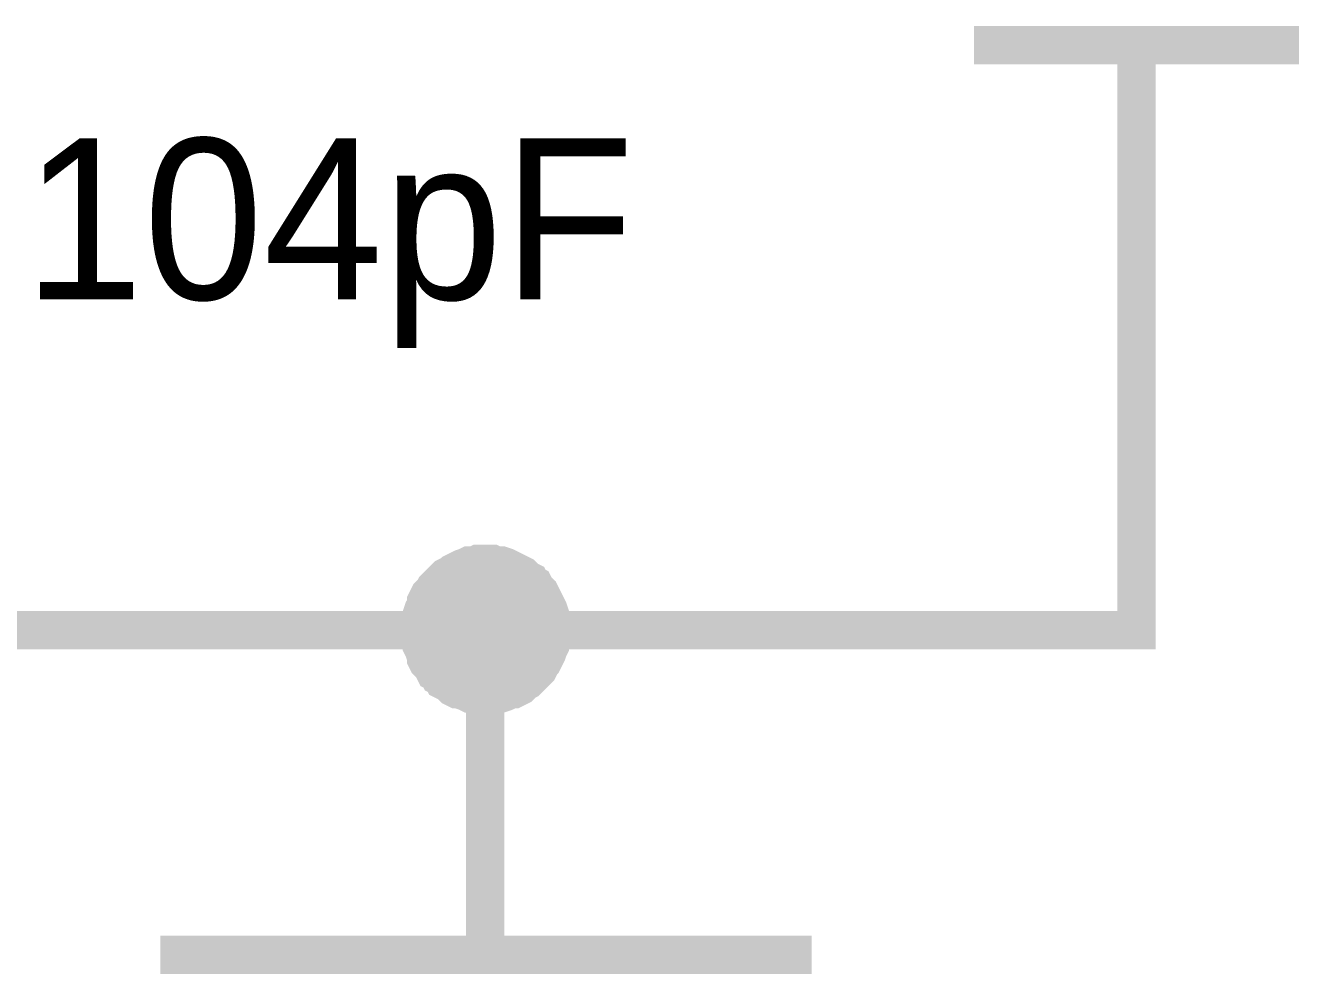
# Model space of a CAD drawing. Header units: millimetres. Extents: x 0 to 19, y 0 to 9.5.
# Drawn here: x 13.0587 to 13.4561, y 7.6938 to 7.9855 of the extents above; entities that cross this region are included whole.
import ezdxf

# ---------------------------------------------------------------- set-up
doc = ezdxf.new("R2010")
doc.units = ezdxf.units.MM
doc.header["$MEASUREMENT"] = 0
doc.layers.add('Sheet', color=255, linetype='Continuous')

msp = doc.modelspace()

# ---------------------------------------------------------------- linework, layer by layer
at = {"layer": 'Sheet'}
for points, const_width in [([(13.45023, 7.97959), (13.35031, 7.97959)], 0.0118), ([(13.40027, 7.91991), (13.40027, 7.97959)], 0.0118), ([(13.40027, 7.91991), (13.40027, 7.89957)], 0.0118), ([(13.00016, 7.89957), (13.00016, 7.79966), (13.2, 7.79966), (13.40027, 7.79966), (13.40027, 7.89957)], 0.0118), ([(13.1801, 7.79966), (13.1801, 7.80054), (13.1801, 7.80187), (13.18054, 7.80275), (13.18054, 7.80363), (13.18054, 7.80452), (13.18098, 7.80585), (13.18143, 7.80673), (13.18187, 7.80761), (13.18187, 7.8085), (13.18231, 7.80938), (13.18275, 7.81027), (13.18364, 7.81115), (13.18408, 7.81159), (13.18452, 7.81248), (13.18541, 7.81336), (13.18585, 7.8138), (13.18673, 7.81469), (13.18717, 7.81513), (13.18806, 7.81601), (13.18894, 7.81646), (13.18983, 7.8169), (13.19027, 7.81734), (13.19115, 7.81778), (13.19204, 7.81822), (13.19292, 7.81867), (13.19425, 7.81911), (13.19513, 7.81955), (13.19602, 7.81955), (13.1969, 7.81955), (13.19778, 7.81999), (13.19911, 7.81999), (13.2, 7.81999)], 0.0118), ([(13.1801, 7.79966), (13.1801, 7.80054), (13.1801, 7.80187), (13.18054, 7.80275), (13.18054, 7.80363), (13.18054, 7.80452), (13.18098, 7.80585), (13.18143, 7.80673), (13.18187, 7.80761), (13.18187, 7.8085), (13.18231, 7.80938), (13.18275, 7.81027), (13.18364, 7.81115), (13.18408, 7.81159), (13.18452, 7.81248), (13.18541, 7.81336), (13.18585, 7.8138), (13.18673, 7.81469), (13.18717, 7.81513), (13.18806, 7.81601), (13.18894, 7.81646), (13.18983, 7.8169), (13.19027, 7.81734), (13.19115, 7.81778), (13.19204, 7.81822), (13.19292, 7.81867), (13.19425, 7.81911), (13.19513, 7.81955), (13.19602, 7.81955), (13.1969, 7.81955), (13.19778, 7.81999), (13.19911, 7.81999), (13.2, 7.81999)], 0.0118), ([(13.1801, 7.79966), (13.1801, 7.80054), (13.1801, 7.80187), (13.18054, 7.80275), (13.18054, 7.80363), (13.18054, 7.80452), (13.18098, 7.80585), (13.18143, 7.80673), (13.18187, 7.80761), (13.18187, 7.8085), (13.18231, 7.80938), (13.18275, 7.81027), (13.18364, 7.81115), (13.18408, 7.81159), (13.18452, 7.81248), (13.18541, 7.81336), (13.18585, 7.8138), (13.18673, 7.81469), (13.18717, 7.81513), (13.18806, 7.81601), (13.18894, 7.81646), (13.18983, 7.8169), (13.19027, 7.81734), (13.19115, 7.81778), (13.19204, 7.81822), (13.19292, 7.81867), (13.19425, 7.81911), (13.19513, 7.81955), (13.19602, 7.81955), (13.1969, 7.81955), (13.19778, 7.81999), (13.19911, 7.81999), (13.2, 7.81999)], 0.0118), ([(13.1801, 7.79966), (13.1801, 7.80054), (13.1801, 7.80187), (13.18054, 7.80275), (13.18054, 7.80363), (13.18054, 7.80452), (13.18098, 7.80585), (13.18143, 7.80673), (13.18187, 7.80761), (13.18187, 7.8085), (13.18231, 7.80938), (13.18275, 7.81027), (13.18364, 7.81115), (13.18408, 7.81159), (13.18452, 7.81248), (13.18541, 7.81336), (13.18585, 7.8138), (13.18673, 7.81469), (13.18717, 7.81513), (13.18806, 7.81601), (13.18894, 7.81646), (13.18983, 7.8169), (13.19027, 7.81734), (13.19115, 7.81778), (13.19204, 7.81822), (13.19292, 7.81867), (13.19425, 7.81911), (13.19513, 7.81955), (13.19602, 7.81955), (13.1969, 7.81955), (13.19778, 7.81999), (13.19911, 7.81999), (13.2, 7.81999)], 0.0118), ([(13.2, 7.81999), (13.2, 7.81999)], 0.0118), ([(13.2, 7.81999), (13.20088, 7.81999), (13.20221, 7.81999), (13.20309, 7.81955), (13.20397, 7.81955), (13.20486, 7.81955), (13.20618, 7.81911), (13.20707, 7.81867), (13.20795, 7.81822), (13.20884, 7.81778), (13.20972, 7.81734), (13.21061, 7.8169), (13.21149, 7.81646), (13.21193, 7.81601), (13.21282, 7.81513), (13.2137, 7.81469), (13.21414, 7.8138), (13.21503, 7.81336), (13.21547, 7.81248), (13.21635, 7.81159), (13.2168, 7.81115), (13.21724, 7.81027), (13.21768, 7.80938), (13.21812, 7.8085), (13.21856, 7.80761), (13.21901, 7.80673), (13.21945, 7.80585), (13.21989, 7.80452), (13.21989, 7.80363), (13.21989, 7.80275), (13.22033, 7.80187), (13.22033, 7.80054), (13.22033, 7.79966)], 0.0118), ([(13.2, 7.81999), (13.2, 7.81999)], 0.0118), ([(13.2, 7.81999), (13.20088, 7.81999), (13.20221, 7.81999), (13.20309, 7.81955), (13.20397, 7.81955), (13.20486, 7.81955), (13.20618, 7.81911), (13.20707, 7.81867), (13.20795, 7.81822), (13.20884, 7.81778), (13.20972, 7.81734), (13.21061, 7.8169), (13.21149, 7.81646), (13.21193, 7.81601), (13.21282, 7.81513), (13.2137, 7.81469), (13.21414, 7.8138), (13.21503, 7.81336), (13.21547, 7.81248), (13.21635, 7.81159), (13.2168, 7.81115), (13.21724, 7.81027), (13.21768, 7.80938), (13.21812, 7.8085), (13.21856, 7.80761), (13.21901, 7.80673), (13.21945, 7.80585), (13.21989, 7.80452), (13.21989, 7.80363), (13.21989, 7.80275), (13.22033, 7.80187), (13.22033, 7.80054), (13.22033, 7.79966)], 0.0118), ([(13.2, 7.81999), (13.2, 7.81999)], 0.0118), ([(13.2, 7.81999), (13.20088, 7.81999), (13.20221, 7.81999), (13.20309, 7.81955), (13.20397, 7.81955), (13.20486, 7.81955), (13.20618, 7.81911), (13.20707, 7.81867), (13.20795, 7.81822), (13.20884, 7.81778), (13.20972, 7.81734), (13.21061, 7.8169), (13.21149, 7.81646), (13.21193, 7.81601), (13.21282, 7.81513), (13.2137, 7.81469), (13.21414, 7.8138), (13.21503, 7.81336), (13.21547, 7.81248), (13.21635, 7.81159), (13.2168, 7.81115), (13.21724, 7.81027), (13.21768, 7.80938), (13.21812, 7.8085), (13.21856, 7.80761), (13.21901, 7.80673), (13.21945, 7.80585), (13.21989, 7.80452), (13.21989, 7.80363), (13.21989, 7.80275), (13.22033, 7.80187), (13.22033, 7.80054), (13.22033, 7.79966)], 0.0118), ([(13.2, 7.81999), (13.2, 7.81999)], 0.0118), ([(13.2, 7.81999), (13.20088, 7.81999), (13.20221, 7.81999), (13.20309, 7.81955), (13.20397, 7.81955), (13.20486, 7.81955), (13.20618, 7.81911), (13.20707, 7.81867), (13.20795, 7.81822), (13.20884, 7.81778), (13.20972, 7.81734), (13.21061, 7.8169), (13.21149, 7.81646), (13.21193, 7.81601), (13.21282, 7.81513), (13.2137, 7.81469), (13.21414, 7.8138), (13.21503, 7.81336), (13.21547, 7.81248), (13.21635, 7.81159), (13.2168, 7.81115), (13.21724, 7.81027), (13.21768, 7.80938), (13.21812, 7.8085), (13.21856, 7.80761), (13.21901, 7.80673), (13.21945, 7.80585), (13.21989, 7.80452), (13.21989, 7.80363), (13.21989, 7.80275), (13.22033, 7.80187), (13.22033, 7.80054), (13.22033, 7.79966)], 0.0118), ([(13.1801, 7.79966), (13.1801, 7.80054), (13.1801, 7.80187), (13.18054, 7.80275), (13.18054, 7.80363), (13.18054, 7.80452), (13.18098, 7.80585), (13.18143, 7.80673), (13.18187, 7.80761), (13.18187, 7.8085), (13.18231, 7.80938), (13.18275, 7.81027), (13.18364, 7.81115), (13.18408, 7.81159), (13.18452, 7.81248), (13.18541, 7.81336), (13.18585, 7.8138), (13.18673, 7.81469), (13.18717, 7.81513), (13.18806, 7.81601), (13.18894, 7.81646), (13.18983, 7.8169), (13.19027, 7.81734), (13.19115, 7.81778), (13.19204, 7.81822), (13.19292, 7.81867), (13.19425, 7.81911), (13.19513, 7.81955), (13.19602, 7.81955), (13.1969, 7.81955), (13.19778, 7.81999), (13.19911, 7.81999), (13.2, 7.81999)], 0.0039), ([(13.1801, 7.79966), (13.1801, 7.80054), (13.1801, 7.80187), (13.18054, 7.80275), (13.18054, 7.80363), (13.18054, 7.80452), (13.18098, 7.80585), (13.18143, 7.80673), (13.18187, 7.80761), (13.18187, 7.8085), (13.18231, 7.80938), (13.18275, 7.81027), (13.18364, 7.81115), (13.18408, 7.81159), (13.18452, 7.81248), (13.18541, 7.81336), (13.18585, 7.8138), (13.18673, 7.81469), (13.18717, 7.81513), (13.18806, 7.81601), (13.18894, 7.81646), (13.18983, 7.8169), (13.19027, 7.81734), (13.19115, 7.81778), (13.19204, 7.81822), (13.19292, 7.81867), (13.19425, 7.81911), (13.19513, 7.81955), (13.19602, 7.81955), (13.1969, 7.81955), (13.19778, 7.81999), (13.19911, 7.81999), (13.2, 7.81999)], 0.0039), ([(13.1801, 7.79966), (13.1801, 7.80054), (13.1801, 7.80187), (13.18054, 7.80275), (13.18054, 7.80363), (13.18054, 7.80452), (13.18098, 7.80585), (13.18143, 7.80673), (13.18187, 7.80761), (13.18187, 7.8085), (13.18231, 7.80938), (13.18275, 7.81027), (13.18364, 7.81115), (13.18408, 7.81159), (13.18452, 7.81248), (13.18541, 7.81336), (13.18585, 7.8138), (13.18673, 7.81469), (13.18717, 7.81513), (13.18806, 7.81601), (13.18894, 7.81646), (13.18983, 7.8169), (13.19027, 7.81734), (13.19115, 7.81778), (13.19204, 7.81822), (13.19292, 7.81867), (13.19425, 7.81911), (13.19513, 7.81955), (13.19602, 7.81955), (13.1969, 7.81955), (13.19778, 7.81999), (13.19911, 7.81999), (13.2, 7.81999)], 0.0039), ([(13.1801, 7.79966), (13.1801, 7.80054), (13.1801, 7.80187), (13.18054, 7.80275), (13.18054, 7.80363), (13.18054, 7.80452), (13.18098, 7.80585), (13.18143, 7.80673), (13.18187, 7.80761), (13.18187, 7.8085), (13.18231, 7.80938), (13.18275, 7.81027), (13.18364, 7.81115), (13.18408, 7.81159), (13.18452, 7.81248), (13.18541, 7.81336), (13.18585, 7.8138), (13.18673, 7.81469), (13.18717, 7.81513), (13.18806, 7.81601), (13.18894, 7.81646), (13.18983, 7.8169), (13.19027, 7.81734), (13.19115, 7.81778), (13.19204, 7.81822), (13.19292, 7.81867), (13.19425, 7.81911), (13.19513, 7.81955), (13.19602, 7.81955), (13.1969, 7.81955), (13.19778, 7.81999), (13.19911, 7.81999), (13.2, 7.81999)], 0.0039), ([(13.2, 7.81999), (13.2, 7.81999)], 0.0039), ([(13.2, 7.81999), (13.20088, 7.81999), (13.20221, 7.81999), (13.20309, 7.81955), (13.20397, 7.81955), (13.20486, 7.81955), (13.20618, 7.81911), (13.20707, 7.81867), (13.20795, 7.81822), (13.20884, 7.81778), (13.20972, 7.81734), (13.21061, 7.8169), (13.21149, 7.81646), (13.21193, 7.81601), (13.21282, 7.81513), (13.2137, 7.81469), (13.21414, 7.8138), (13.21503, 7.81336), (13.21547, 7.81248), (13.21635, 7.81159), (13.2168, 7.81115), (13.21724, 7.81027), (13.21768, 7.80938), (13.21812, 7.8085), (13.21856, 7.80761), (13.21901, 7.80673), (13.21945, 7.80585), (13.21989, 7.80452), (13.21989, 7.80363), (13.21989, 7.80275), (13.22033, 7.80187), (13.22033, 7.80054), (13.22033, 7.79966)], 0.0039), ([(13.2, 7.81999), (13.2, 7.81999)], 0.0039), ([(13.2, 7.81999), (13.20088, 7.81999), (13.20221, 7.81999), (13.20309, 7.81955), (13.20397, 7.81955), (13.20486, 7.81955), (13.20618, 7.81911), (13.20707, 7.81867), (13.20795, 7.81822), (13.20884, 7.81778), (13.20972, 7.81734), (13.21061, 7.8169), (13.21149, 7.81646), (13.21193, 7.81601), (13.21282, 7.81513), (13.2137, 7.81469), (13.21414, 7.8138), (13.21503, 7.81336), (13.21547, 7.81248), (13.21635, 7.81159), (13.2168, 7.81115), (13.21724, 7.81027), (13.21768, 7.80938), (13.21812, 7.8085), (13.21856, 7.80761), (13.21901, 7.80673), (13.21945, 7.80585), (13.21989, 7.80452), (13.21989, 7.80363), (13.21989, 7.80275), (13.22033, 7.80187), (13.22033, 7.80054), (13.22033, 7.79966)], 0.0039), ([(13.2, 7.81999), (13.2, 7.81999)], 0.0039), ([(13.2, 7.81999), (13.20088, 7.81999), (13.20221, 7.81999), (13.20309, 7.81955), (13.20397, 7.81955), (13.20486, 7.81955), (13.20618, 7.81911), (13.20707, 7.81867), (13.20795, 7.81822), (13.20884, 7.81778), (13.20972, 7.81734), (13.21061, 7.8169), (13.21149, 7.81646), (13.21193, 7.81601), (13.21282, 7.81513), (13.2137, 7.81469), (13.21414, 7.8138), (13.21503, 7.81336), (13.21547, 7.81248), (13.21635, 7.81159), (13.2168, 7.81115), (13.21724, 7.81027), (13.21768, 7.80938), (13.21812, 7.8085), (13.21856, 7.80761), (13.21901, 7.80673), (13.21945, 7.80585), (13.21989, 7.80452), (13.21989, 7.80363), (13.21989, 7.80275), (13.22033, 7.80187), (13.22033, 7.80054), (13.22033, 7.79966)], 0.0039), ([(13.2, 7.81999), (13.2, 7.81999)], 0.0039), ([(13.2, 7.81999), (13.20088, 7.81999), (13.20221, 7.81999), (13.20309, 7.81955), (13.20397, 7.81955), (13.20486, 7.81955), (13.20618, 7.81911), (13.20707, 7.81867), (13.20795, 7.81822), (13.20884, 7.81778), (13.20972, 7.81734), (13.21061, 7.8169), (13.21149, 7.81646), (13.21193, 7.81601), (13.21282, 7.81513), (13.2137, 7.81469), (13.21414, 7.8138), (13.21503, 7.81336), (13.21547, 7.81248), (13.21635, 7.81159), (13.2168, 7.81115), (13.21724, 7.81027), (13.21768, 7.80938), (13.21812, 7.8085), (13.21856, 7.80761), (13.21901, 7.80673), (13.21945, 7.80585), (13.21989, 7.80452), (13.21989, 7.80363), (13.21989, 7.80275), (13.22033, 7.80187), (13.22033, 7.80054), (13.22033, 7.79966)], 0.0039), ([(13.2, 7.77976), (13.19911, 7.77976), (13.19778, 7.77976), (13.1969, 7.7802), (13.19602, 7.7802), (13.19513, 7.7802), (13.19425, 7.78065), (13.19292, 7.78109), (13.19204, 7.78153), (13.19115, 7.78153), (13.19027, 7.78197), (13.18983, 7.78241), (13.18894, 7.7833), (13.18806, 7.78374), (13.18717, 7.78418), (13.18673, 7.78507), (13.18585, 7.78551), (13.18541, 7.78639), (13.18452, 7.78683), (13.18408, 7.78772), (13.18364, 7.7886), (13.18275, 7.78949), (13.18231, 7.78993), (13.18187, 7.79081), (13.18187, 7.7917), (13.18143, 7.79258), (13.18098, 7.79391), (13.18054, 7.79479), (13.18054, 7.79568), (13.18054, 7.79656), (13.1801, 7.79745), (13.1801, 7.79877), (13.1801, 7.79966)], 0.0118), ([(13.1801, 7.79966), (13.1801, 7.79966)], 0.0118), ([(13.2, 7.77976), (13.19911, 7.77976), (13.19778, 7.77976), (13.1969, 7.7802), (13.19602, 7.7802), (13.19513, 7.7802), (13.19425, 7.78065), (13.19292, 7.78109), (13.19204, 7.78153), (13.19115, 7.78153), (13.19027, 7.78197), (13.18983, 7.78241), (13.18894, 7.7833), (13.18806, 7.78374), (13.18717, 7.78418), (13.18673, 7.78507), (13.18585, 7.78551), (13.18541, 7.78639), (13.18452, 7.78683), (13.18408, 7.78772), (13.18364, 7.7886), (13.18275, 7.78949), (13.18231, 7.78993), (13.18187, 7.79081), (13.18187, 7.7917), (13.18143, 7.79258), (13.18098, 7.79391), (13.18054, 7.79479), (13.18054, 7.79568), (13.18054, 7.79656), (13.1801, 7.79745), (13.1801, 7.79877), (13.1801, 7.79966)], 0.0118), ([(13.1801, 7.79966), (13.1801, 7.79966)], 0.0118), ([(13.2, 7.77976), (13.19911, 7.77976), (13.19778, 7.77976), (13.1969, 7.7802), (13.19602, 7.7802), (13.19513, 7.7802), (13.19425, 7.78065), (13.19292, 7.78109), (13.19204, 7.78153), (13.19115, 7.78153), (13.19027, 7.78197), (13.18983, 7.78241), (13.18894, 7.7833), (13.18806, 7.78374), (13.18717, 7.78418), (13.18673, 7.78507), (13.18585, 7.78551), (13.18541, 7.78639), (13.18452, 7.78683), (13.18408, 7.78772), (13.18364, 7.7886), (13.18275, 7.78949), (13.18231, 7.78993), (13.18187, 7.79081), (13.18187, 7.7917), (13.18143, 7.79258), (13.18098, 7.79391), (13.18054, 7.79479), (13.18054, 7.79568), (13.18054, 7.79656), (13.1801, 7.79745), (13.1801, 7.79877), (13.1801, 7.79966)], 0.0118), ([(13.1801, 7.79966), (13.1801, 7.79966)], 0.0118), ([(13.2, 7.77976), (13.19911, 7.77976), (13.19778, 7.77976), (13.1969, 7.7802), (13.19602, 7.7802), (13.19513, 7.7802), (13.19425, 7.78065), (13.19292, 7.78109), (13.19204, 7.78153), (13.19115, 7.78153), (13.19027, 7.78197), (13.18983, 7.78241), (13.18894, 7.7833), (13.18806, 7.78374), (13.18717, 7.78418), (13.18673, 7.78507), (13.18585, 7.78551), (13.18541, 7.78639), (13.18452, 7.78683), (13.18408, 7.78772), (13.18364, 7.7886), (13.18275, 7.78949), (13.18231, 7.78993), (13.18187, 7.79081), (13.18187, 7.7917), (13.18143, 7.79258), (13.18098, 7.79391), (13.18054, 7.79479), (13.18054, 7.79568), (13.18054, 7.79656), (13.1801, 7.79745), (13.1801, 7.79877), (13.1801, 7.79966)], 0.0118), ([(13.1801, 7.79966), (13.1801, 7.79966)], 0.0118), ([(13.2, 7.79966), (13.2, 7.69974)], 0.0118), ([(13.22033, 7.79966), (13.22033, 7.79877), (13.22033, 7.79745), (13.21989, 7.79656), (13.21989, 7.79568), (13.21989, 7.79479), (13.21945, 7.79391), (13.21901, 7.79258), (13.21856, 7.7917), (13.21812, 7.79081), (13.21768, 7.78993), (13.21724, 7.78949), (13.2168, 7.7886), (13.21635, 7.78772), (13.21547, 7.78683), (13.21503, 7.78639), (13.21414, 7.78551), (13.2137, 7.78507), (13.21282, 7.78418), (13.21193, 7.78374), (13.21149, 7.7833), (13.21061, 7.78241), (13.20972, 7.78197), (13.20884, 7.78153), (13.20795, 7.78153), (13.20707, 7.78109), (13.20618, 7.78065), (13.20486, 7.7802), (13.20397, 7.7802), (13.20309, 7.7802), (13.20221, 7.77976), (13.20088, 7.77976), (13.2, 7.77976)], 0.0118), ([(13.22033, 7.79966), (13.22033, 7.79877), (13.22033, 7.79745), (13.21989, 7.79656), (13.21989, 7.79568), (13.21989, 7.79479), (13.21945, 7.79391), (13.21901, 7.79258), (13.21856, 7.7917), (13.21812, 7.79081), (13.21768, 7.78993), (13.21724, 7.78949), (13.2168, 7.7886), (13.21635, 7.78772), (13.21547, 7.78683), (13.21503, 7.78639), (13.21414, 7.78551), (13.2137, 7.78507), (13.21282, 7.78418), (13.21193, 7.78374), (13.21149, 7.7833), (13.21061, 7.78241), (13.20972, 7.78197), (13.20884, 7.78153), (13.20795, 7.78153), (13.20707, 7.78109), (13.20618, 7.78065), (13.20486, 7.7802), (13.20397, 7.7802), (13.20309, 7.7802), (13.20221, 7.77976), (13.20088, 7.77976), (13.2, 7.77976)], 0.0118), ([(13.22033, 7.79966), (13.22033, 7.79877), (13.22033, 7.79745), (13.21989, 7.79656), (13.21989, 7.79568), (13.21989, 7.79479), (13.21945, 7.79391), (13.21901, 7.79258), (13.21856, 7.7917), (13.21812, 7.79081), (13.21768, 7.78993), (13.21724, 7.78949), (13.2168, 7.7886), (13.21635, 7.78772), (13.21547, 7.78683), (13.21503, 7.78639), (13.21414, 7.78551), (13.2137, 7.78507), (13.21282, 7.78418), (13.21193, 7.78374), (13.21149, 7.7833), (13.21061, 7.78241), (13.20972, 7.78197), (13.20884, 7.78153), (13.20795, 7.78153), (13.20707, 7.78109), (13.20618, 7.78065), (13.20486, 7.7802), (13.20397, 7.7802), (13.20309, 7.7802), (13.20221, 7.77976), (13.20088, 7.77976), (13.2, 7.77976)], 0.0118), ([(13.22033, 7.79966), (13.22033, 7.79877), (13.22033, 7.79745), (13.21989, 7.79656), (13.21989, 7.79568), (13.21989, 7.79479), (13.21945, 7.79391), (13.21901, 7.79258), (13.21856, 7.7917), (13.21812, 7.79081), (13.21768, 7.78993), (13.21724, 7.78949), (13.2168, 7.7886), (13.21635, 7.78772), (13.21547, 7.78683), (13.21503, 7.78639), (13.21414, 7.78551), (13.2137, 7.78507), (13.21282, 7.78418), (13.21193, 7.78374), (13.21149, 7.7833), (13.21061, 7.78241), (13.20972, 7.78197), (13.20884, 7.78153), (13.20795, 7.78153), (13.20707, 7.78109), (13.20618, 7.78065), (13.20486, 7.7802), (13.20397, 7.7802), (13.20309, 7.7802), (13.20221, 7.77976), (13.20088, 7.77976), (13.2, 7.77976)], 0.0118), ([(13.22033, 7.79966), (13.22033, 7.79966), (13.22033, 7.79966), (13.22033, 7.79966), (13.22033, 7.79966), (13.22033, 7.79966), (13.22033, 7.79966), (13.22033, 7.79966), (13.22033, 7.79966), (13.22033, 7.79966), (13.22033, 7.79966), (13.22033, 7.79966), (13.22033, 7.79966), (13.22033, 7.79966), (13.22033, 7.79966), (13.22033, 7.79966), (13.22033, 7.79966), (13.22033, 7.79966), (13.22033, 7.79966), (13.22033, 7.79966), (13.22033, 7.79966), (13.22033, 7.79966), (13.22033, 7.79966), (13.22033, 7.79966), (13.22033, 7.79966), (13.22033, 7.79966), (13.22033, 7.79966), (13.22033, 7.79966), (13.22033, 7.79966), (13.22033, 7.79966), (13.22033, 7.79966), (13.22033, 7.79966), (13.22033, 7.79966)], 0.0118), ([(13.22033, 7.79966), (13.22033, 7.79966)], 0.0118), ([(13.22033, 7.79966), (13.22033, 7.79966), (13.22033, 7.79966), (13.22033, 7.79966), (13.22033, 7.79966), (13.22033, 7.79966), (13.22033, 7.79966), (13.22033, 7.79966), (13.22033, 7.79966), (13.22033, 7.79966), (13.22033, 7.79966), (13.22033, 7.79966), (13.22033, 7.79966), (13.22033, 7.79966), (13.22033, 7.79966), (13.22033, 7.79966), (13.22033, 7.79966), (13.22033, 7.79966), (13.22033, 7.79966), (13.22033, 7.79966), (13.22033, 7.79966), (13.22033, 7.79966), (13.22033, 7.79966), (13.22033, 7.79966), (13.22033, 7.79966), (13.22033, 7.79966), (13.22033, 7.79966), (13.22033, 7.79966), (13.22033, 7.79966), (13.22033, 7.79966), (13.22033, 7.79966), (13.22033, 7.79966), (13.22033, 7.79966)], 0.0118), ([(13.22033, 7.79966), (13.22033, 7.79966)], 0.0118), ([(13.22033, 7.79966), (13.22033, 7.79966), (13.22033, 7.79966), (13.22033, 7.79966), (13.22033, 7.79966), (13.22033, 7.79966), (13.22033, 7.79966), (13.22033, 7.79966), (13.22033, 7.79966), (13.22033, 7.79966), (13.22033, 7.79966), (13.22033, 7.79966), (13.22033, 7.79966), (13.22033, 7.79966), (13.22033, 7.79966), (13.22033, 7.79966), (13.22033, 7.79966), (13.22033, 7.79966), (13.22033, 7.79966), (13.22033, 7.79966), (13.22033, 7.79966), (13.22033, 7.79966), (13.22033, 7.79966), (13.22033, 7.79966), (13.22033, 7.79966), (13.22033, 7.79966), (13.22033, 7.79966), (13.22033, 7.79966), (13.22033, 7.79966), (13.22033, 7.79966), (13.22033, 7.79966), (13.22033, 7.79966), (13.22033, 7.79966)], 0.0118), ([(13.22033, 7.79966), (13.22033, 7.79966)], 0.0118), ([(13.22033, 7.79966), (13.22033, 7.79966), (13.22033, 7.79966), (13.22033, 7.79966), (13.22033, 7.79966), (13.22033, 7.79966), (13.22033, 7.79966), (13.22033, 7.79966), (13.22033, 7.79966), (13.22033, 7.79966), (13.22033, 7.79966), (13.22033, 7.79966), (13.22033, 7.79966), (13.22033, 7.79966), (13.22033, 7.79966), (13.22033, 7.79966), (13.22033, 7.79966), (13.22033, 7.79966), (13.22033, 7.79966), (13.22033, 7.79966), (13.22033, 7.79966), (13.22033, 7.79966), (13.22033, 7.79966), (13.22033, 7.79966), (13.22033, 7.79966), (13.22033, 7.79966), (13.22033, 7.79966), (13.22033, 7.79966), (13.22033, 7.79966), (13.22033, 7.79966), (13.22033, 7.79966), (13.22033, 7.79966), (13.22033, 7.79966)], 0.0118), ([(13.22033, 7.79966), (13.22033, 7.79966)], 0.0118), ([(13.2, 7.77976), (13.19911, 7.77976), (13.19778, 7.77976), (13.1969, 7.7802), (13.19602, 7.7802), (13.19513, 7.7802), (13.19425, 7.78065), (13.19292, 7.78109), (13.19204, 7.78153), (13.19115, 7.78153), (13.19027, 7.78197), (13.18983, 7.78241), (13.18894, 7.7833), (13.18806, 7.78374), (13.18717, 7.78418), (13.18673, 7.78507), (13.18585, 7.78551), (13.18541, 7.78639), (13.18452, 7.78683), (13.18408, 7.78772), (13.18364, 7.7886), (13.18275, 7.78949), (13.18231, 7.78993), (13.18187, 7.79081), (13.18187, 7.7917), (13.18143, 7.79258), (13.18098, 7.79391), (13.18054, 7.79479), (13.18054, 7.79568), (13.18054, 7.79656), (13.1801, 7.79745), (13.1801, 7.79877), (13.1801, 7.79966)], 0.0039), ([(13.1801, 7.79966), (13.1801, 7.79966)], 0.0039), ([(13.2, 7.77976), (13.19911, 7.77976), (13.19778, 7.77976), (13.1969, 7.7802), (13.19602, 7.7802), (13.19513, 7.7802), (13.19425, 7.78065), (13.19292, 7.78109), (13.19204, 7.78153), (13.19115, 7.78153), (13.19027, 7.78197), (13.18983, 7.78241), (13.18894, 7.7833), (13.18806, 7.78374), (13.18717, 7.78418), (13.18673, 7.78507), (13.18585, 7.78551), (13.18541, 7.78639), (13.18452, 7.78683), (13.18408, 7.78772), (13.18364, 7.7886), (13.18275, 7.78949), (13.18231, 7.78993), (13.18187, 7.79081), (13.18187, 7.7917), (13.18143, 7.79258), (13.18098, 7.79391), (13.18054, 7.79479), (13.18054, 7.79568), (13.18054, 7.79656), (13.1801, 7.79745), (13.1801, 7.79877), (13.1801, 7.79966)], 0.0039), ([(13.1801, 7.79966), (13.1801, 7.79966)], 0.0039), ([(13.2, 7.77976), (13.19911, 7.77976), (13.19778, 7.77976), (13.1969, 7.7802), (13.19602, 7.7802), (13.19513, 7.7802), (13.19425, 7.78065), (13.19292, 7.78109), (13.19204, 7.78153), (13.19115, 7.78153), (13.19027, 7.78197), (13.18983, 7.78241), (13.18894, 7.7833), (13.18806, 7.78374), (13.18717, 7.78418), (13.18673, 7.78507), (13.18585, 7.78551), (13.18541, 7.78639), (13.18452, 7.78683), (13.18408, 7.78772), (13.18364, 7.7886), (13.18275, 7.78949), (13.18231, 7.78993), (13.18187, 7.79081), (13.18187, 7.7917), (13.18143, 7.79258), (13.18098, 7.79391), (13.18054, 7.79479), (13.18054, 7.79568), (13.18054, 7.79656), (13.1801, 7.79745), (13.1801, 7.79877), (13.1801, 7.79966)], 0.0039), ([(13.1801, 7.79966), (13.1801, 7.79966)], 0.0039), ([(13.2, 7.77976), (13.19911, 7.77976), (13.19778, 7.77976), (13.1969, 7.7802), (13.19602, 7.7802), (13.19513, 7.7802), (13.19425, 7.78065), (13.19292, 7.78109), (13.19204, 7.78153), (13.19115, 7.78153), (13.19027, 7.78197), (13.18983, 7.78241), (13.18894, 7.7833), (13.18806, 7.78374), (13.18717, 7.78418), (13.18673, 7.78507), (13.18585, 7.78551), (13.18541, 7.78639), (13.18452, 7.78683), (13.18408, 7.78772), (13.18364, 7.7886), (13.18275, 7.78949), (13.18231, 7.78993), (13.18187, 7.79081), (13.18187, 7.7917), (13.18143, 7.79258), (13.18098, 7.79391), (13.18054, 7.79479), (13.18054, 7.79568), (13.18054, 7.79656), (13.1801, 7.79745), (13.1801, 7.79877), (13.1801, 7.79966)], 0.0039), ([(13.1801, 7.79966), (13.1801, 7.79966)], 0.0039), ([(13.22033, 7.79966), (13.22033, 7.79877), (13.22033, 7.79745), (13.21989, 7.79656), (13.21989, 7.79568), (13.21989, 7.79479), (13.21945, 7.79391), (13.21901, 7.79258), (13.21856, 7.7917), (13.21812, 7.79081), (13.21768, 7.78993), (13.21724, 7.78949), (13.2168, 7.7886), (13.21635, 7.78772), (13.21547, 7.78683), (13.21503, 7.78639), (13.21414, 7.78551), (13.2137, 7.78507), (13.21282, 7.78418), (13.21193, 7.78374), (13.21149, 7.7833), (13.21061, 7.78241), (13.20972, 7.78197), (13.20884, 7.78153), (13.20795, 7.78153), (13.20707, 7.78109), (13.20618, 7.78065), (13.20486, 7.7802), (13.20397, 7.7802), (13.20309, 7.7802), (13.20221, 7.77976), (13.20088, 7.77976), (13.2, 7.77976)], 0.0039), ([(13.22033, 7.79966), (13.22033, 7.79877), (13.22033, 7.79745), (13.21989, 7.79656), (13.21989, 7.79568), (13.21989, 7.79479), (13.21945, 7.79391), (13.21901, 7.79258), (13.21856, 7.7917), (13.21812, 7.79081), (13.21768, 7.78993), (13.21724, 7.78949), (13.2168, 7.7886), (13.21635, 7.78772), (13.21547, 7.78683), (13.21503, 7.78639), (13.21414, 7.78551), (13.2137, 7.78507), (13.21282, 7.78418), (13.21193, 7.78374), (13.21149, 7.7833), (13.21061, 7.78241), (13.20972, 7.78197), (13.20884, 7.78153), (13.20795, 7.78153), (13.20707, 7.78109), (13.20618, 7.78065), (13.20486, 7.7802), (13.20397, 7.7802), (13.20309, 7.7802), (13.20221, 7.77976), (13.20088, 7.77976), (13.2, 7.77976)], 0.0039), ([(13.22033, 7.79966), (13.22033, 7.79877), (13.22033, 7.79745), (13.21989, 7.79656), (13.21989, 7.79568), (13.21989, 7.79479), (13.21945, 7.79391), (13.21901, 7.79258), (13.21856, 7.7917), (13.21812, 7.79081), (13.21768, 7.78993), (13.21724, 7.78949), (13.2168, 7.7886), (13.21635, 7.78772), (13.21547, 7.78683), (13.21503, 7.78639), (13.21414, 7.78551), (13.2137, 7.78507), (13.21282, 7.78418), (13.21193, 7.78374), (13.21149, 7.7833), (13.21061, 7.78241), (13.20972, 7.78197), (13.20884, 7.78153), (13.20795, 7.78153), (13.20707, 7.78109), (13.20618, 7.78065), (13.20486, 7.7802), (13.20397, 7.7802), (13.20309, 7.7802), (13.20221, 7.77976), (13.20088, 7.77976), (13.2, 7.77976)], 0.0039), ([(13.22033, 7.79966), (13.22033, 7.79877), (13.22033, 7.79745), (13.21989, 7.79656), (13.21989, 7.79568), (13.21989, 7.79479), (13.21945, 7.79391), (13.21901, 7.79258), (13.21856, 7.7917), (13.21812, 7.79081), (13.21768, 7.78993), (13.21724, 7.78949), (13.2168, 7.7886), (13.21635, 7.78772), (13.21547, 7.78683), (13.21503, 7.78639), (13.21414, 7.78551), (13.2137, 7.78507), (13.21282, 7.78418), (13.21193, 7.78374), (13.21149, 7.7833), (13.21061, 7.78241), (13.20972, 7.78197), (13.20884, 7.78153), (13.20795, 7.78153), (13.20707, 7.78109), (13.20618, 7.78065), (13.20486, 7.7802), (13.20397, 7.7802), (13.20309, 7.7802), (13.20221, 7.77976), (13.20088, 7.77976), (13.2, 7.77976)], 0.0039), ([(13.22033, 7.79966), (13.22033, 7.79966), (13.22033, 7.79966), (13.22033, 7.79966), (13.22033, 7.79966), (13.22033, 7.79966), (13.22033, 7.79966), (13.22033, 7.79966), (13.22033, 7.79966), (13.22033, 7.79966), (13.22033, 7.79966), (13.22033, 7.79966), (13.22033, 7.79966), (13.22033, 7.79966), (13.22033, 7.79966), (13.22033, 7.79966), (13.22033, 7.79966), (13.22033, 7.79966), (13.22033, 7.79966), (13.22033, 7.79966), (13.22033, 7.79966), (13.22033, 7.79966), (13.22033, 7.79966), (13.22033, 7.79966), (13.22033, 7.79966), (13.22033, 7.79966), (13.22033, 7.79966), (13.22033, 7.79966), (13.22033, 7.79966), (13.22033, 7.79966), (13.22033, 7.79966), (13.22033, 7.79966), (13.22033, 7.79966)], 0.0039), ([(13.22033, 7.79966), (13.22033, 7.79966)], 0.0039), ([(13.22033, 7.79966), (13.22033, 7.79966), (13.22033, 7.79966), (13.22033, 7.79966), (13.22033, 7.79966), (13.22033, 7.79966), (13.22033, 7.79966), (13.22033, 7.79966), (13.22033, 7.79966), (13.22033, 7.79966), (13.22033, 7.79966), (13.22033, 7.79966), (13.22033, 7.79966), (13.22033, 7.79966), (13.22033, 7.79966), (13.22033, 7.79966), (13.22033, 7.79966), (13.22033, 7.79966), (13.22033, 7.79966), (13.22033, 7.79966), (13.22033, 7.79966), (13.22033, 7.79966), (13.22033, 7.79966), (13.22033, 7.79966), (13.22033, 7.79966), (13.22033, 7.79966), (13.22033, 7.79966), (13.22033, 7.79966), (13.22033, 7.79966), (13.22033, 7.79966), (13.22033, 7.79966), (13.22033, 7.79966), (13.22033, 7.79966)], 0.0039), ([(13.22033, 7.79966), (13.22033, 7.79966)], 0.0039), ([(13.22033, 7.79966), (13.22033, 7.79966), (13.22033, 7.79966), (13.22033, 7.79966), (13.22033, 7.79966), (13.22033, 7.79966), (13.22033, 7.79966), (13.22033, 7.79966), (13.22033, 7.79966), (13.22033, 7.79966), (13.22033, 7.79966), (13.22033, 7.79966), (13.22033, 7.79966), (13.22033, 7.79966), (13.22033, 7.79966), (13.22033, 7.79966), (13.22033, 7.79966), (13.22033, 7.79966), (13.22033, 7.79966), (13.22033, 7.79966), (13.22033, 7.79966), (13.22033, 7.79966), (13.22033, 7.79966), (13.22033, 7.79966), (13.22033, 7.79966), (13.22033, 7.79966), (13.22033, 7.79966), (13.22033, 7.79966), (13.22033, 7.79966), (13.22033, 7.79966), (13.22033, 7.79966), (13.22033, 7.79966), (13.22033, 7.79966)], 0.0039), ([(13.22033, 7.79966), (13.22033, 7.79966)], 0.0039), ([(13.22033, 7.79966), (13.22033, 7.79966), (13.22033, 7.79966), (13.22033, 7.79966), (13.22033, 7.79966), (13.22033, 7.79966), (13.22033, 7.79966), (13.22033, 7.79966), (13.22033, 7.79966), (13.22033, 7.79966), (13.22033, 7.79966), (13.22033, 7.79966), (13.22033, 7.79966), (13.22033, 7.79966), (13.22033, 7.79966), (13.22033, 7.79966), (13.22033, 7.79966), (13.22033, 7.79966), (13.22033, 7.79966), (13.22033, 7.79966), (13.22033, 7.79966), (13.22033, 7.79966), (13.22033, 7.79966), (13.22033, 7.79966), (13.22033, 7.79966), (13.22033, 7.79966), (13.22033, 7.79966), (13.22033, 7.79966), (13.22033, 7.79966), (13.22033, 7.79966), (13.22033, 7.79966), (13.22033, 7.79966), (13.22033, 7.79966)], 0.0039), ([(13.22033, 7.79966), (13.22033, 7.79966)], 0.0039), ([(13.10008, 7.69974), (13.30035, 7.69974)], 0.0118)]:
    msp.add_lwpolyline(points, dxfattribs=dict(at, const_width=const_width))
at = {"layer": 'Sheet', "const_width": 0.02}
msp.add_lwpolyline([(13.19, 7.8, 1), (13.21, 7.8, 1)], format="xyb", close=True, dxfattribs=at)

# ---------------------------------------------------------------- texts
at = {"layer": 'Sheet'}
msp.add_text('104pF', height=0.049516, dxfattribs=at).set_placement((13.05808, 7.90134))

doc.saveas('drawing.dxf')
